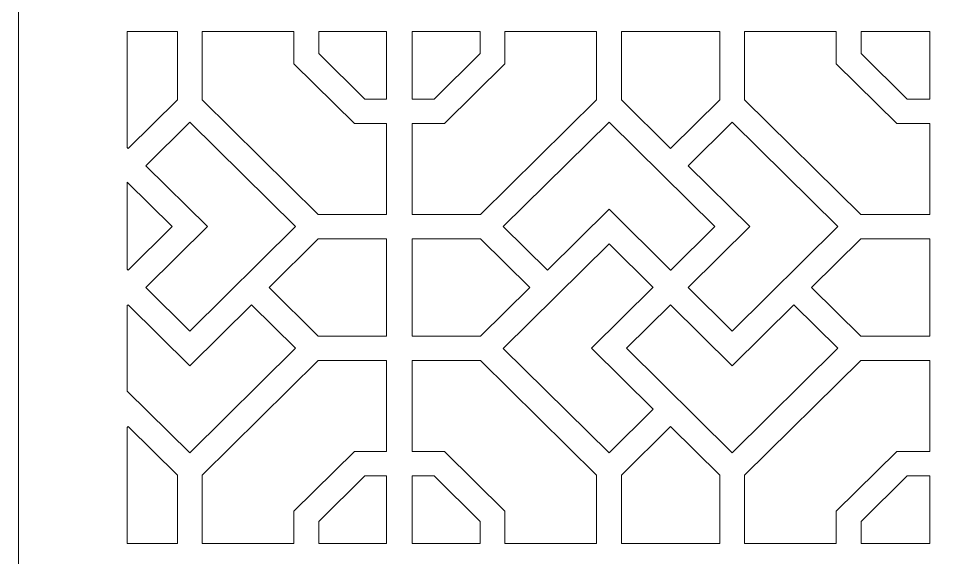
# Model space of a CAD drawing. Header units: centimetres. Extents: x 1.9 to 13.6, y -8.7 to 8.9.
# Drawn here: x 1.881 to 4.703, y -6.146 to -4.502 of the extents above; entities that cross this region are included whole.
import ezdxf

# ---------------------------------------------------------------- set-up
doc = ezdxf.new("R2010")
doc.units = ezdxf.units.CM
doc.header["$MEASUREMENT"] = 0
doc.layers.add('layer 1', color=7, linetype='Continuous')

msp = doc.modelspace()

# ---------------------------------------------------------------- linework, layer by layer
at = {"layer": 'layer 1', "color": 7, "lineweight": 9}
for points, knots in [([(1.88079, 8.91238), (1.88079, 8.91238), (7.52596, 8.91238), (7.52596, 8.91238), (7.52596, 8.91238), (7.52596, 8.91238), (7.52596, -8.68727), (7.52596, -8.68727), (7.52596, -8.68727), (7.52596, -8.68727), (1.88079, -8.68727), (1.88079, -8.68727), (1.88079, -8.68727), (1.88079, -8.68727), (1.88079, 8.91238), (1.88079, 8.91238)], [0, 0, 0, 0, 0.2, 0.2, 0.2, 0.2, 0.4, 0.4, 0.4, 0.4, 0.6, 0.6, 0.6, 0.6, 1, 1, 1, 1]), ([(2.21286, -4.89548), (2.21286, -4.89548), (2.21555, -4.89814), (2.21555, -4.89814), (2.21555, -4.89814), (2.21555, -4.89814), (2.36549, -4.75017), (2.36549, -4.75017), (2.36549, -4.75017), (2.36549, -4.75017), (2.36549, -4.54155), (2.36549, -4.54155), (2.36549, -4.54155), (2.36549, -4.54155), (2.21286, -4.54155), (2.21286, -4.54155), (2.21286, -4.54155), (2.21286, -4.54155), (2.21286, -4.89548), (2.21286, -4.89548)], [0, 0, 0, 0, 0.1666667, 0.1666667, 0.1666667, 0.1666667, 0.3333333, 0.3333333, 0.3333333, 0.3333333, 0.5, 0.5, 0.5, 0.5, 0.6666667, 0.6666667, 0.6666667, 0.6666667, 1, 1, 1, 1]), ([(3.00364, -5.0995), (3.00364, -5.0995), (3.00364, -4.82256), (3.00364, -4.82256), (3.00364, -4.82256), (3.00364, -4.82256), (2.90591, -4.82256), (2.90591, -4.82256), (2.90591, -4.82256), (2.90591, -4.82256), (2.72093, -4.64002), (2.72093, -4.64002), (2.72093, -4.64002), (2.72093, -4.64002), (2.72093, -4.54155), (2.72093, -4.54155), (2.72093, -4.54155), (2.72093, -4.54155), (2.44133, -4.54155), (2.44133, -4.54155), (2.44133, -4.54155), (2.44133, -4.54155), (2.44133, -4.75009), (2.44133, -4.75009), (2.44133, -4.75009), (2.44133, -4.75009), (2.79541, -5.0995), (2.79541, -5.0995), (2.79541, -5.0995), (2.79541, -5.0995), (3.00364, -5.0995), (3.00364, -5.0995)], [0, 0, 0, 0, 0.1111111, 0.1111111, 0.1111111, 0.1111111, 0.2222222, 0.2222222, 0.2222222, 0.2222222, 0.3333333, 0.3333333, 0.3333333, 0.3333333, 0.4444444, 0.4444444, 0.4444444, 0.4444444, 0.5555556, 0.5555556, 0.5555556, 0.5555556, 0.6666667, 0.6666667, 0.6666667, 0.6666667, 0.7777778, 0.7777778, 0.7777778, 0.7777778, 1, 1, 1, 1]), ([(3.00364, -4.74772), (3.00364, -4.74772), (3.00364, -4.54155), (3.00364, -4.54155), (3.00364, -4.54155), (3.00364, -4.54155), (2.79677, -4.54155), (2.79677, -4.54155), (2.79677, -4.54155), (2.79677, -4.54155), (2.79677, -4.60902), (2.79677, -4.60902), (2.79677, -4.60902), (2.79677, -4.60902), (2.93732, -4.74772), (2.93732, -4.74772), (2.93732, -4.74772), (2.93732, -4.74772), (3.00364, -4.74772), (3.00364, -4.74772)], [0, 0, 0, 0, 0.1666667, 0.1666667, 0.1666667, 0.1666667, 0.3333333, 0.3333333, 0.3333333, 0.3333333, 0.5, 0.5, 0.5, 0.5, 0.6666667, 0.6666667, 0.6666667, 0.6666667, 1, 1, 1, 1]), ([(3.08248, -4.54155), (3.08248, -4.54155), (3.08248, -4.74772), (3.08248, -4.74772), (3.08248, -4.74772), (3.08248, -4.74772), (3.1488, -4.74772), (3.1488, -4.74772), (3.1488, -4.74772), (3.1488, -4.74772), (3.28936, -4.60902), (3.28936, -4.60902), (3.28936, -4.60902), (3.28936, -4.60902), (3.28936, -4.54155), (3.28936, -4.54155), (3.28936, -4.54155), (3.28936, -4.54155), (3.08248, -4.54155), (3.08248, -4.54155)], [0, 0, 0, 0, 0.1666667, 0.1666667, 0.1666667, 0.1666667, 0.3333333, 0.3333333, 0.3333333, 0.3333333, 0.5, 0.5, 0.5, 0.5, 0.6666667, 0.6666667, 0.6666667, 0.6666667, 1, 1, 1, 1]), ([(3.08248, -4.82256), (3.08248, -4.82256), (3.08248, -5.0995), (3.08248, -5.0995), (3.08248, -5.0995), (3.08248, -5.0995), (3.29048, -5.0995), (3.29048, -5.0995), (3.29048, -5.0995), (3.29048, -5.0995), (3.6448, -4.74985), (3.6448, -4.74985), (3.6448, -4.74985), (3.6448, -4.74985), (3.6448, -4.54155), (3.6448, -4.54155), (3.6448, -4.54155), (3.6448, -4.54155), (3.3652, -4.54155), (3.3652, -4.54155), (3.3652, -4.54155), (3.3652, -4.54155), (3.3652, -4.64002), (3.3652, -4.64002), (3.3652, -4.64002), (3.3652, -4.64002), (3.18022, -4.82256), (3.18022, -4.82256), (3.18022, -4.82256), (3.18022, -4.82256), (3.08248, -4.82256), (3.08248, -4.82256)], [0, 0, 0, 0, 0.1111111, 0.1111111, 0.1111111, 0.1111111, 0.2222222, 0.2222222, 0.2222222, 0.2222222, 0.3333333, 0.3333333, 0.3333333, 0.3333333, 0.4444444, 0.4444444, 0.4444444, 0.4444444, 0.5555556, 0.5555556, 0.5555556, 0.5555556, 0.6666667, 0.6666667, 0.6666667, 0.6666667, 0.7777778, 0.7777778, 0.7777778, 0.7777778, 1, 1, 1, 1]), ([(3.72064, -4.54155), (3.72064, -4.54155), (3.72063, -4.74993), (3.72063, -4.74993), (3.72063, -4.74993), (3.72063, -4.74993), (3.87082, -4.89814), (3.87082, -4.89814), (3.87082, -4.89814), (3.87082, -4.89814), (4.02076, -4.75017), (4.02076, -4.75017), (4.02076, -4.75017), (4.02076, -4.75017), (4.02076, -4.54155), (4.02076, -4.54155), (4.02076, -4.54155), (4.02076, -4.54155), (3.72064, -4.54155), (3.72064, -4.54155)], [0, 0, 0, 0, 0.1666667, 0.1666667, 0.1666667, 0.1666667, 0.3333333, 0.3333333, 0.3333333, 0.3333333, 0.5, 0.5, 0.5, 0.5, 0.6666667, 0.6666667, 0.6666667, 0.6666667, 1, 1, 1, 1]), ([(4.56118, -4.82256), (4.56118, -4.82256), (4.3762, -4.64002), (4.3762, -4.64002), (4.3762, -4.64002), (4.3762, -4.64002), (4.3762, -4.54155), (4.3762, -4.54155), (4.3762, -4.54155), (4.3762, -4.54155), (4.0966, -4.54155), (4.0966, -4.54155), (4.0966, -4.54155), (4.0966, -4.54155), (4.09659, -4.75009), (4.09659, -4.75009), (4.09659, -4.75009), (4.09659, -4.75009), (4.45068, -5.0995), (4.45068, -5.0995), (4.45068, -5.0995), (4.45068, -5.0995), (4.66191, -5.0995), (4.66191, -5.0995), (4.66191, -5.0995), (4.66191, -5.0995), (4.66191, -4.82256), (4.66191, -4.82256), (4.66191, -4.82256), (4.66191, -4.82256), (4.56118, -4.82256), (4.56118, -4.82256)], [0, 0, 0, 0, 0.1111111, 0.1111111, 0.1111111, 0.1111111, 0.2222222, 0.2222222, 0.2222222, 0.2222222, 0.3333333, 0.3333333, 0.3333333, 0.3333333, 0.4444444, 0.4444444, 0.4444444, 0.4444444, 0.5555556, 0.5555556, 0.5555556, 0.5555556, 0.6666667, 0.6666667, 0.6666667, 0.6666667, 0.7777778, 0.7777778, 0.7777778, 0.7777778, 1, 1, 1, 1]), ([(4.66191, -4.74772), (4.66191, -4.74772), (4.66191, -4.54155), (4.66191, -4.54155), (4.66191, -4.54155), (4.66191, -4.54155), (4.45203, -4.54155), (4.45203, -4.54155), (4.45203, -4.54155), (4.45203, -4.54155), (4.45203, -4.60902), (4.45203, -4.60902), (4.45203, -4.60902), (4.45203, -4.60902), (4.59259, -4.74772), (4.59259, -4.74772), (4.59259, -4.74772), (4.59259, -4.74772), (4.66191, -4.74772), (4.66191, -4.74772)], [0, 0, 0, 0, 0.1666667, 0.1666667, 0.1666667, 0.1666667, 0.3333333, 0.3333333, 0.3333333, 0.3333333, 0.5, 0.5, 0.5, 0.5, 0.6666667, 0.6666667, 0.6666667, 0.6666667, 1, 1, 1, 1]), ([(2.26925, -5.32224), (2.26925, -5.32224), (2.26932, -5.32231), (2.26932, -5.32231), (2.26932, -5.32231), (2.26932, -5.32231), (2.269, -5.32262), (2.269, -5.32262), (2.269, -5.32262), (2.269, -5.32262), (2.40346, -5.4553), (2.40346, -5.4553), (2.40346, -5.4553), (2.40346, -5.4553), (2.72609, -5.13692), (2.72609, -5.13692), (2.72609, -5.13692), (2.72609, -5.13692), (2.40346, -4.81855), (2.40346, -4.81855), (2.40346, -4.81855), (2.40346, -4.81855), (2.26918, -4.95106), (2.26918, -4.95106), (2.26918, -4.95106), (2.26918, -4.95106), (2.45728, -5.13669), (2.45728, -5.13669), (2.45728, -5.13669), (2.45728, -5.13669), (2.26925, -5.32224), (2.26925, -5.32224)], [0, 0, 0, 0, 0.1111111, 0.1111111, 0.1111111, 0.1111111, 0.2222222, 0.2222222, 0.2222222, 0.2222222, 0.3333333, 0.3333333, 0.3333333, 0.3333333, 0.4444444, 0.4444444, 0.4444444, 0.4444444, 0.5555556, 0.5555556, 0.5555556, 0.5555556, 0.6666667, 0.6666667, 0.6666667, 0.6666667, 0.7777778, 0.7777778, 0.7777778, 0.7777778, 1, 1, 1, 1]), ([(3.87059, -5.26924), (3.87059, -5.26924), (3.87067, -5.26916), (3.87067, -5.26916), (3.87067, -5.26916), (3.87067, -5.26916), (3.87086, -5.26936), (3.87086, -5.26936), (3.87086, -5.26936), (3.87086, -5.26936), (4.0053, -5.13669), (4.0053, -5.13669), (4.0053, -5.13669), (4.0053, -5.13669), (3.68268, -4.81831), (3.68268, -4.81831), (3.68268, -4.81831), (3.68268, -4.81831), (3.36005, -5.13669), (3.36005, -5.13669), (3.36005, -5.13669), (3.36005, -5.13669), (3.49456, -5.26943), (3.49456, -5.26943), (3.49456, -5.26943), (3.49456, -5.26943), (3.68267, -5.08379), (3.68267, -5.08379), (3.68267, -5.08379), (3.68267, -5.08379), (3.87059, -5.26924), (3.87059, -5.26924)], [0, 0, 0, 0, 0.1111111, 0.1111111, 0.1111111, 0.1111111, 0.2222222, 0.2222222, 0.2222222, 0.2222222, 0.3333333, 0.3333333, 0.3333333, 0.3333333, 0.4444444, 0.4444444, 0.4444444, 0.4444444, 0.5555556, 0.5555556, 0.5555556, 0.5555556, 0.6666667, 0.6666667, 0.6666667, 0.6666667, 0.7777778, 0.7777778, 0.7777778, 0.7777778, 1, 1, 1, 1]), ([(3.92451, -5.32224), (3.92451, -5.32224), (3.92458, -5.32231), (3.92458, -5.32231), (3.92458, -5.32231), (3.92458, -5.32231), (3.92427, -5.32262), (3.92427, -5.32262), (3.92427, -5.32262), (3.92427, -5.32262), (4.05873, -5.4553), (4.05873, -5.4553), (4.05873, -5.4553), (4.05873, -5.4553), (4.38135, -5.13692), (4.38135, -5.13692), (4.38135, -5.13692), (4.38135, -5.13692), (4.05873, -4.81855), (4.05873, -4.81855), (4.05873, -4.81855), (4.05873, -4.81855), (3.92444, -4.95106), (3.92444, -4.95106), (3.92444, -4.95106), (3.92444, -4.95106), (4.11255, -5.13669), (4.11255, -5.13669), (4.11255, -5.13669), (4.11255, -5.13669), (3.92451, -5.32224), (3.92451, -5.32224)], [0, 0, 0, 0, 0.1111111, 0.1111111, 0.1111111, 0.1111111, 0.2222222, 0.2222222, 0.2222222, 0.2222222, 0.3333333, 0.3333333, 0.3333333, 0.3333333, 0.4444444, 0.4444444, 0.4444444, 0.4444444, 0.5555556, 0.5555556, 0.5555556, 0.5555556, 0.6666667, 0.6666667, 0.6666667, 0.6666667, 0.7777778, 0.7777778, 0.7777778, 0.7777778, 1, 1, 1, 1]), ([(2.21286, -5.2668), (2.21286, -5.2668), (2.21533, -5.26924), (2.21533, -5.26924), (2.21533, -5.26924), (2.21533, -5.26924), (2.2154, -5.26916), (2.2154, -5.26916), (2.2154, -5.26916), (2.2154, -5.26916), (2.21559, -5.26936), (2.21559, -5.26936), (2.21559, -5.26936), (2.21559, -5.26936), (2.35003, -5.13669), (2.35003, -5.13669), (2.35003, -5.13669), (2.35003, -5.13669), (2.21286, -5.00132), (2.21286, -5.00132), (2.21286, -5.00132), (2.21286, -5.00132), (2.21286, -5.2668), (2.21286, -5.2668)], [0, 0, 0, 0, 0.1428571, 0.1428571, 0.1428571, 0.1428571, 0.2857143, 0.2857143, 0.2857143, 0.2857143, 0.4285714, 0.4285714, 0.4285714, 0.4285714, 0.5714286, 0.5714286, 0.5714286, 0.5714286, 0.7142857, 0.7142857, 0.7142857, 0.7142857, 1, 1, 1, 1]), ([(3.00364, -5.47052), (3.00364, -5.47052), (3.00364, -5.17434), (3.00364, -5.17434), (3.00364, -5.17434), (3.00364, -5.17434), (2.79541, -5.17434), (2.79541, -5.17434), (2.79541, -5.17434), (2.79541, -5.17434), (2.64535, -5.32243), (2.64535, -5.32243), (2.64535, -5.32243), (2.64535, -5.32243), (2.79541, -5.47052), (2.79541, -5.47052), (2.79541, -5.47052), (2.79541, -5.47052), (3.00364, -5.47052), (3.00364, -5.47052)], [0, 0, 0, 0, 0.1666667, 0.1666667, 0.1666667, 0.1666667, 0.3333333, 0.3333333, 0.3333333, 0.3333333, 0.5, 0.5, 0.5, 0.5, 0.6666667, 0.6666667, 0.6666667, 0.6666667, 1, 1, 1, 1]), ([(3.08248, -5.17434), (3.08248, -5.17434), (3.08248, -5.47052), (3.08248, -5.47052), (3.08248, -5.47052), (3.08248, -5.47052), (3.29079, -5.47052), (3.29079, -5.47052), (3.29079, -5.47052), (3.29079, -5.47052), (3.44094, -5.32234), (3.44094, -5.32234), (3.44094, -5.32234), (3.44094, -5.32234), (3.29096, -5.17434), (3.29096, -5.17434), (3.29096, -5.17434), (3.29096, -5.17434), (3.08248, -5.17434), (3.08248, -5.17434)], [0, 0, 0, 0, 0.1666667, 0.1666667, 0.1666667, 0.1666667, 0.3333333, 0.3333333, 0.3333333, 0.3333333, 0.5, 0.5, 0.5, 0.5, 0.6666667, 0.6666667, 0.6666667, 0.6666667, 1, 1, 1, 1]), ([(3.81684, -5.32234), (3.81684, -5.32234), (3.817, -5.32218), (3.817, -5.32218), (3.817, -5.32218), (3.817, -5.32218), (3.68268, -5.18963), (3.68268, -5.18963), (3.68268, -5.18963), (3.68268, -5.18963), (3.36005, -5.50801), (3.36005, -5.50801), (3.36005, -5.50801), (3.36005, -5.50801), (3.68267, -5.82639), (3.68267, -5.82639), (3.68267, -5.82639), (3.68267, -5.82639), (3.81711, -5.69372), (3.81711, -5.69372), (3.81711, -5.69372), (3.81711, -5.69372), (3.62885, -5.50794), (3.62885, -5.50794), (3.62885, -5.50794), (3.62885, -5.50794), (3.81688, -5.32238), (3.81688, -5.32238), (3.81688, -5.32238), (3.81688, -5.32238), (3.81684, -5.32234), (3.81684, -5.32234)], [0, 0, 0, 0, 0.1111111, 0.1111111, 0.1111111, 0.1111111, 0.2222222, 0.2222222, 0.2222222, 0.2222222, 0.3333333, 0.3333333, 0.3333333, 0.3333333, 0.4444444, 0.4444444, 0.4444444, 0.4444444, 0.5555556, 0.5555556, 0.5555556, 0.5555556, 0.6666667, 0.6666667, 0.6666667, 0.6666667, 0.7777778, 0.7777778, 0.7777778, 0.7777778, 1, 1, 1, 1]), ([(4.66191, -5.17434), (4.66191, -5.17434), (4.45068, -5.17434), (4.45068, -5.17434), (4.45068, -5.17434), (4.45068, -5.17434), (4.30061, -5.32243), (4.30061, -5.32243), (4.30061, -5.32243), (4.30061, -5.32243), (4.45068, -5.47052), (4.45068, -5.47052), (4.45068, -5.47052), (4.45068, -5.47052), (4.66191, -5.47052), (4.66191, -5.47052), (4.66191, -5.47052), (4.66191, -5.47052), (4.66191, -5.17434), (4.66191, -5.17434)], [0, 0, 0, 0, 0.1666667, 0.1666667, 0.1666667, 0.1666667, 0.3333333, 0.3333333, 0.3333333, 0.3333333, 0.5, 0.5, 0.5, 0.5, 0.6666667, 0.6666667, 0.6666667, 0.6666667, 1, 1, 1, 1]), ([(2.21286, -5.63822), (2.21286, -5.63822), (2.40346, -5.82631), (2.40346, -5.82631), (2.40346, -5.82631), (2.40346, -5.82631), (2.72609, -5.50794), (2.72609, -5.50794), (2.72609, -5.50794), (2.72609, -5.50794), (2.59172, -5.37535), (2.59172, -5.37535), (2.59172, -5.37535), (2.59172, -5.37535), (2.40346, -5.56113), (2.40346, -5.56113), (2.40346, -5.56113), (2.40346, -5.56113), (2.21519, -5.37535), (2.21519, -5.37535), (2.21519, -5.37535), (2.21519, -5.37535), (2.21286, -5.37765), (2.21286, -5.37765), (2.21286, -5.37765), (2.21286, -5.37765), (2.21286, -5.63822), (2.21286, -5.63822)], [0, 0, 0, 0, 0.125, 0.125, 0.125, 0.125, 0.25, 0.25, 0.25, 0.25, 0.375, 0.375, 0.375, 0.375, 0.5, 0.5, 0.5, 0.5, 0.625, 0.625, 0.625, 0.625, 0.75, 0.75, 0.75, 0.75, 1, 1, 1, 1]), ([(3.87046, -5.37535), (3.87046, -5.37535), (3.7361, -5.50794), (3.7361, -5.50794), (3.7361, -5.50794), (3.7361, -5.50794), (4.05873, -5.82631), (4.05873, -5.82631), (4.05873, -5.82631), (4.05873, -5.82631), (4.38135, -5.50794), (4.38135, -5.50794), (4.38135, -5.50794), (4.38135, -5.50794), (4.24699, -5.37535), (4.24699, -5.37535), (4.24699, -5.37535), (4.24699, -5.37535), (4.05873, -5.56113), (4.05873, -5.56113), (4.05873, -5.56113), (4.05873, -5.56113), (3.87046, -5.37535), (3.87046, -5.37535)], [0, 0, 0, 0, 0.1428571, 0.1428571, 0.1428571, 0.1428571, 0.2857143, 0.2857143, 0.2857143, 0.2857143, 0.4285714, 0.4285714, 0.4285714, 0.4285714, 0.5714286, 0.5714286, 0.5714286, 0.5714286, 0.7142857, 0.7142857, 0.7142857, 0.7142857, 1, 1, 1, 1]), ([(3.00364, -5.82213), (3.00364, -5.82213), (3.00364, -5.54535), (3.00364, -5.54535), (3.00364, -5.54535), (3.00364, -5.54535), (2.79541, -5.54535), (2.79541, -5.54535), (2.79541, -5.54535), (2.79541, -5.54535), (2.44133, -5.89477), (2.44133, -5.89477), (2.44133, -5.89477), (2.44133, -5.89477), (2.44133, -6.10314), (2.44133, -6.10314), (2.44133, -6.10314), (2.44133, -6.10314), (2.72093, -6.10314), (2.72093, -6.10314), (2.72093, -6.10314), (2.72093, -6.10314), (2.72093, -6.00467), (2.72093, -6.00467), (2.72093, -6.00467), (2.72093, -6.00467), (2.90591, -5.82213), (2.90591, -5.82213), (2.90591, -5.82213), (2.90591, -5.82213), (3.00364, -5.82213), (3.00364, -5.82213)], [0, 0, 0, 0, 0.1111111, 0.1111111, 0.1111111, 0.1111111, 0.2222222, 0.2222222, 0.2222222, 0.2222222, 0.3333333, 0.3333333, 0.3333333, 0.3333333, 0.4444444, 0.4444444, 0.4444444, 0.4444444, 0.5555556, 0.5555556, 0.5555556, 0.5555556, 0.6666667, 0.6666667, 0.6666667, 0.6666667, 0.7777778, 0.7777778, 0.7777778, 0.7777778, 1, 1, 1, 1]), ([(3.08248, -5.54535), (3.08248, -5.54535), (3.08248, -5.82213), (3.08248, -5.82213), (3.08248, -5.82213), (3.08248, -5.82213), (3.18022, -5.82213), (3.18022, -5.82213), (3.18022, -5.82213), (3.18022, -5.82213), (3.3652, -6.00467), (3.3652, -6.00467), (3.3652, -6.00467), (3.3652, -6.00467), (3.3652, -6.10314), (3.3652, -6.10314), (3.3652, -6.10314), (3.3652, -6.10314), (3.6448, -6.10314), (3.6448, -6.10314), (3.6448, -6.10314), (3.6448, -6.10314), (3.6448, -5.89484), (3.6448, -5.89484), (3.6448, -5.89484), (3.6448, -5.89484), (3.29065, -5.54535), (3.29065, -5.54535), (3.29065, -5.54535), (3.29065, -5.54535), (3.08248, -5.54535), (3.08248, -5.54535)], [0, 0, 0, 0, 0.1111111, 0.1111111, 0.1111111, 0.1111111, 0.2222222, 0.2222222, 0.2222222, 0.2222222, 0.3333333, 0.3333333, 0.3333333, 0.3333333, 0.4444444, 0.4444444, 0.4444444, 0.4444444, 0.5555556, 0.5555556, 0.5555556, 0.5555556, 0.6666667, 0.6666667, 0.6666667, 0.6666667, 0.7777778, 0.7777778, 0.7777778, 0.7777778, 1, 1, 1, 1]), ([(4.56118, -5.82213), (4.56118, -5.82213), (4.66191, -5.82213), (4.66191, -5.82213), (4.66191, -5.82213), (4.66191, -5.82213), (4.66191, -5.54535), (4.66191, -5.54535), (4.66191, -5.54535), (4.66191, -5.54535), (4.45068, -5.54535), (4.45068, -5.54535), (4.45068, -5.54535), (4.45068, -5.54535), (4.0966, -5.89477), (4.0966, -5.89477), (4.0966, -5.89477), (4.0966, -5.89477), (4.09659, -6.10314), (4.09659, -6.10314), (4.09659, -6.10314), (4.09659, -6.10314), (4.3762, -6.10314), (4.3762, -6.10314), (4.3762, -6.10314), (4.3762, -6.10314), (4.3762, -6.00467), (4.3762, -6.00467), (4.3762, -6.00467), (4.3762, -6.00467), (4.56118, -5.82213), (4.56118, -5.82213)], [0, 0, 0, 0, 0.1111111, 0.1111111, 0.1111111, 0.1111111, 0.2222222, 0.2222222, 0.2222222, 0.2222222, 0.3333333, 0.3333333, 0.3333333, 0.3333333, 0.4444444, 0.4444444, 0.4444444, 0.4444444, 0.5555556, 0.5555556, 0.5555556, 0.5555556, 0.6666667, 0.6666667, 0.6666667, 0.6666667, 0.7777778, 0.7777778, 0.7777778, 0.7777778, 1, 1, 1, 1]), ([(2.21286, -6.10314), (2.21286, -6.10314), (2.36549, -6.10314), (2.36549, -6.10314), (2.36549, -6.10314), (2.36549, -6.10314), (2.36549, -5.89468), (2.36549, -5.89468), (2.36549, -5.89468), (2.36549, -5.89468), (2.21547, -5.74663), (2.21547, -5.74663), (2.21547, -5.74663), (2.21547, -5.74663), (2.21286, -5.74921), (2.21286, -5.74921), (2.21286, -5.74921), (2.21286, -5.74921), (2.21286, -6.10314), (2.21286, -6.10314)], [0, 0, 0, 0, 0.1666667, 0.1666667, 0.1666667, 0.1666667, 0.3333333, 0.3333333, 0.3333333, 0.3333333, 0.5, 0.5, 0.5, 0.5, 0.6666667, 0.6666667, 0.6666667, 0.6666667, 1, 1, 1, 1]), ([(4.02076, -6.10314), (4.02076, -6.10314), (4.02076, -5.89468), (4.02076, -5.89468), (4.02076, -5.89468), (4.02076, -5.89468), (3.87073, -5.74663), (3.87073, -5.74663), (3.87073, -5.74663), (3.87073, -5.74663), (3.72064, -5.89475), (3.72064, -5.89475), (3.72064, -5.89475), (3.72064, -5.89475), (3.72063, -6.10314), (3.72063, -6.10314), (3.72063, -6.10314), (3.72063, -6.10314), (4.02076, -6.10314), (4.02076, -6.10314)], [0, 0, 0, 0, 0.1666667, 0.1666667, 0.1666667, 0.1666667, 0.3333333, 0.3333333, 0.3333333, 0.3333333, 0.5, 0.5, 0.5, 0.5, 0.6666667, 0.6666667, 0.6666667, 0.6666667, 1, 1, 1, 1]), ([(3.00364, -6.10314), (3.00364, -6.10314), (3.00364, -5.89696), (3.00364, -5.89696), (3.00364, -5.89696), (3.00364, -5.89696), (2.93732, -5.89696), (2.93732, -5.89696), (2.93732, -5.89696), (2.93732, -5.89696), (2.79677, -6.03567), (2.79677, -6.03567), (2.79677, -6.03567), (2.79677, -6.03567), (2.79677, -6.10314), (2.79677, -6.10314), (2.79677, -6.10314), (2.79677, -6.10314), (3.00364, -6.10314), (3.00364, -6.10314)], [0, 0, 0, 0, 0.1666667, 0.1666667, 0.1666667, 0.1666667, 0.3333333, 0.3333333, 0.3333333, 0.3333333, 0.5, 0.5, 0.5, 0.5, 0.6666667, 0.6666667, 0.6666667, 0.6666667, 1, 1, 1, 1]), ([(3.08248, -5.89696), (3.08248, -5.89696), (3.08248, -6.10314), (3.08248, -6.10314), (3.08248, -6.10314), (3.08248, -6.10314), (3.28936, -6.10314), (3.28936, -6.10314), (3.28936, -6.10314), (3.28936, -6.10314), (3.28936, -6.03567), (3.28936, -6.03567), (3.28936, -6.03567), (3.28936, -6.03567), (3.1488, -5.89696), (3.1488, -5.89696), (3.1488, -5.89696), (3.1488, -5.89696), (3.08248, -5.89696), (3.08248, -5.89696)], [0, 0, 0, 0, 0.1666667, 0.1666667, 0.1666667, 0.1666667, 0.3333333, 0.3333333, 0.3333333, 0.3333333, 0.5, 0.5, 0.5, 0.5, 0.6666667, 0.6666667, 0.6666667, 0.6666667, 1, 1, 1, 1]), ([(4.66191, -5.89696), (4.66191, -5.89696), (4.59259, -5.89696), (4.59259, -5.89696), (4.59259, -5.89696), (4.59259, -5.89696), (4.45203, -6.03567), (4.45203, -6.03567), (4.45203, -6.03567), (4.45203, -6.03567), (4.45203, -6.10314), (4.45203, -6.10314), (4.45203, -6.10314), (4.45203, -6.10314), (4.66191, -6.10314), (4.66191, -6.10314), (4.66191, -6.10314), (4.66191, -6.10314), (4.66191, -5.89696), (4.66191, -5.89696)], [0, 0, 0, 0, 0.1666667, 0.1666667, 0.1666667, 0.1666667, 0.3333333, 0.3333333, 0.3333333, 0.3333333, 0.5, 0.5, 0.5, 0.5, 0.6666667, 0.6666667, 0.6666667, 0.6666667, 1, 1, 1, 1])]:
    msp.add_open_spline(points, degree=3, knots=knots, dxfattribs=at)

doc.saveas('drawing.dxf')
